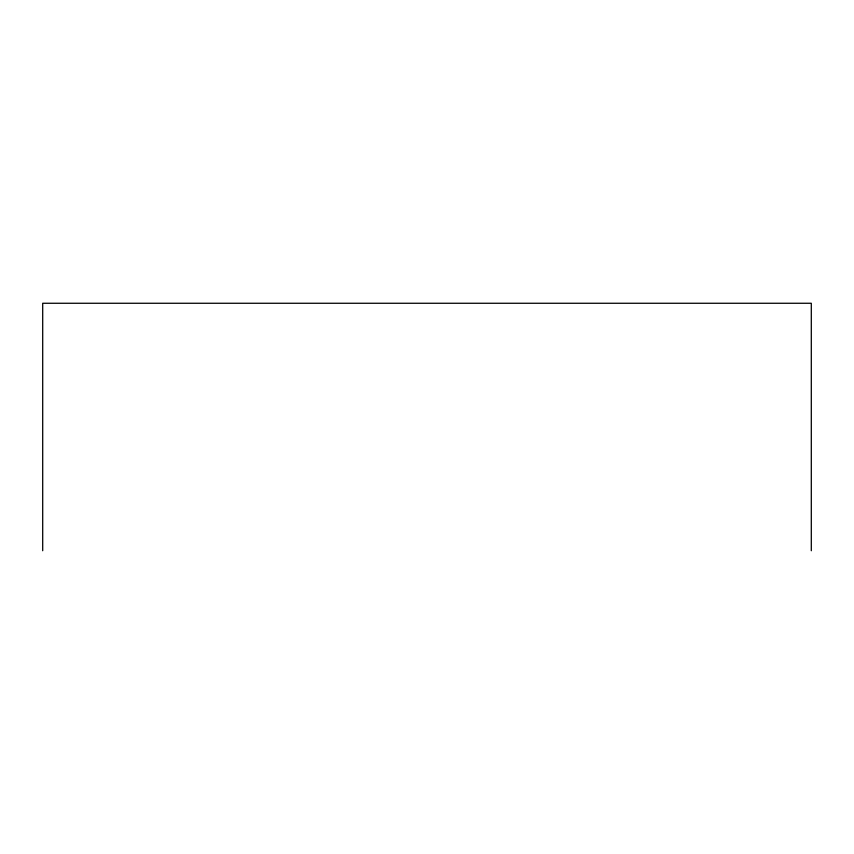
<?xml version="1.0" encoding="UTF-8"?>
<svg xmlns="http://www.w3.org/2000/svg" width="854" height="854" viewBox="0 0 854 854"><rect width="100%" height="100%" fill="white"/><g stroke="black" fill="none" stroke-linecap="round" stroke-linejoin="round"><path stroke-width="1.28" d="M811.3 550.734L811.3 303.266L42.7 303.266L42.7 550.734"/></g></svg>
